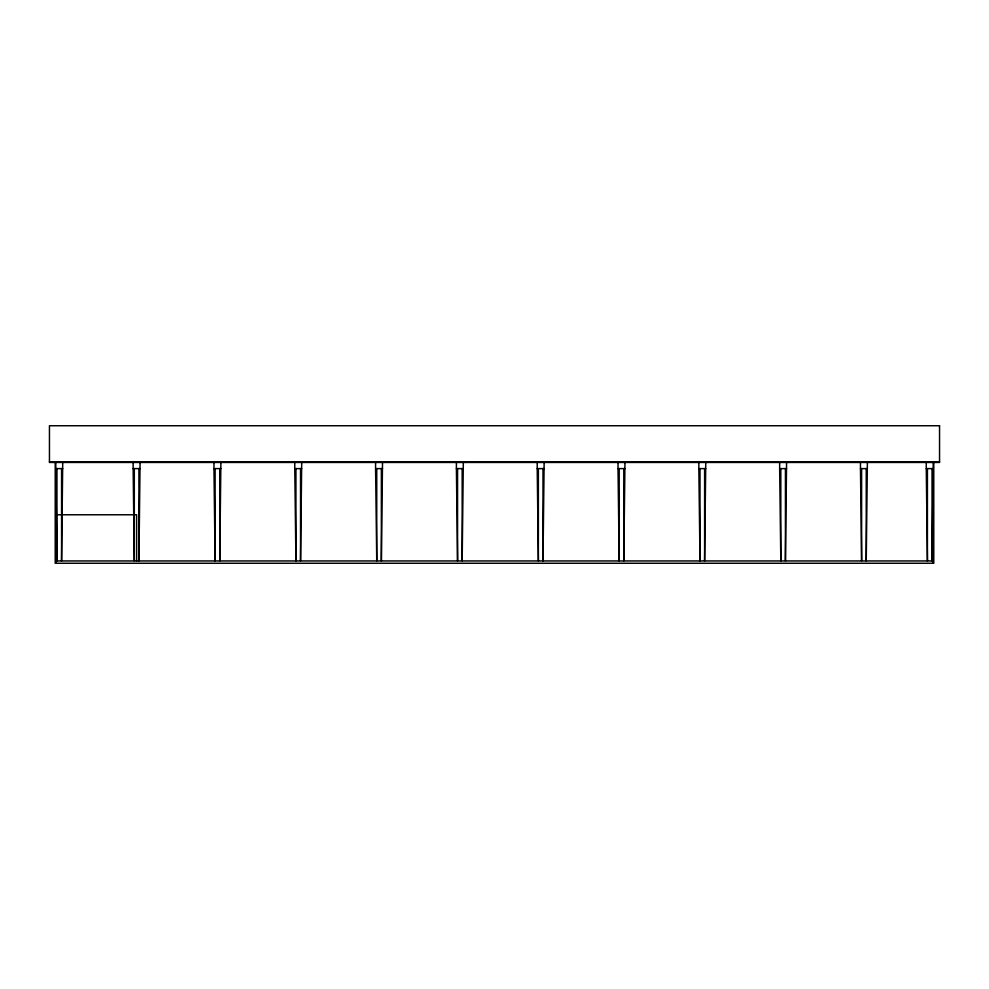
<?xml version="1.0" encoding="UTF-8"?>
<svg xmlns="http://www.w3.org/2000/svg" width="989" height="989" viewBox="0 0 989 989"><rect width="100%" height="100%" fill="white"/><g stroke="black" fill="none" stroke-linecap="round" stroke-linejoin="round"><path stroke-width="1.48" d="M62.727 461.727L61.578 560.948L61.578 468.601M140.079 461.727L138.917 560.948L138.917 468.601M220.893 461.727L219.731 560.948L219.731 468.601M301.707 461.727L300.545 560.948L300.545 468.601M382.52 461.727L381.358 560.948L381.358 468.601M463.334 461.727L462.172 560.948L462.172 468.601M544.148 461.727L542.986 560.948L542.986 468.601M624.961 461.727L623.799 560.948L623.799 468.601M705.763 461.727L704.613 560.948L704.613 468.601M786.576 461.727L785.427 560.948L785.427 468.601M867.39 461.727L866.24 560.948L866.24 468.601M49.45 461.875L939.55 461.875M62.727 468.601L55.804 468.601L56.954 560.948L56.954 468.601M133.144 461.727L133.144 468.601L140.079 468.601M213.958 461.727L213.958 468.601L220.893 468.601M294.771 461.727L294.771 468.601L301.707 468.601M375.585 461.727L375.585 468.601L382.52 468.601M456.399 461.727L456.399 468.601L463.334 468.601M537.212 461.727L537.212 468.601L544.148 468.601M618.026 461.727L618.026 468.601L624.961 468.601M698.84 461.727L698.84 468.601L705.763 468.601M779.653 461.727L779.653 468.601L786.576 468.601M860.467 461.727L860.467 468.601L867.39 468.601M926.273 461.727L926.273 468.601L933.196 468.601L932.046 560.948L932.046 468.601M55.804 514.774L136.618 514.774L136.618 560.948M55.804 560.948L933.196 560.948M926.273 468.601L927.422 560.948L927.422 468.601M860.467 468.601L861.617 560.948L861.617 468.601M779.653 468.601L780.816 560.948L780.816 468.601M698.84 468.601L700.002 560.948L700.002 468.601M618.026 468.601L619.188 560.948L619.188 468.601M537.212 468.601L538.375 560.948L538.375 468.601M456.399 468.601L457.561 560.948L457.561 468.601M375.585 468.601L376.747 560.948L376.747 468.601M294.771 468.601L295.934 560.948L295.934 468.601M213.958 468.601L215.12 560.948L215.12 468.601M133.144 468.601L134.306 560.948L134.306 468.601M933.777 461.69L933.777 563.26L55.223 563.26L55.223 461.69M933.196 461.69L933.196 563.26M55.804 461.69L55.804 563.26M939.55 425.74L49.45 425.74L49.45 462.456L939.55 462.456L939.55 425.74"/></g></svg>
